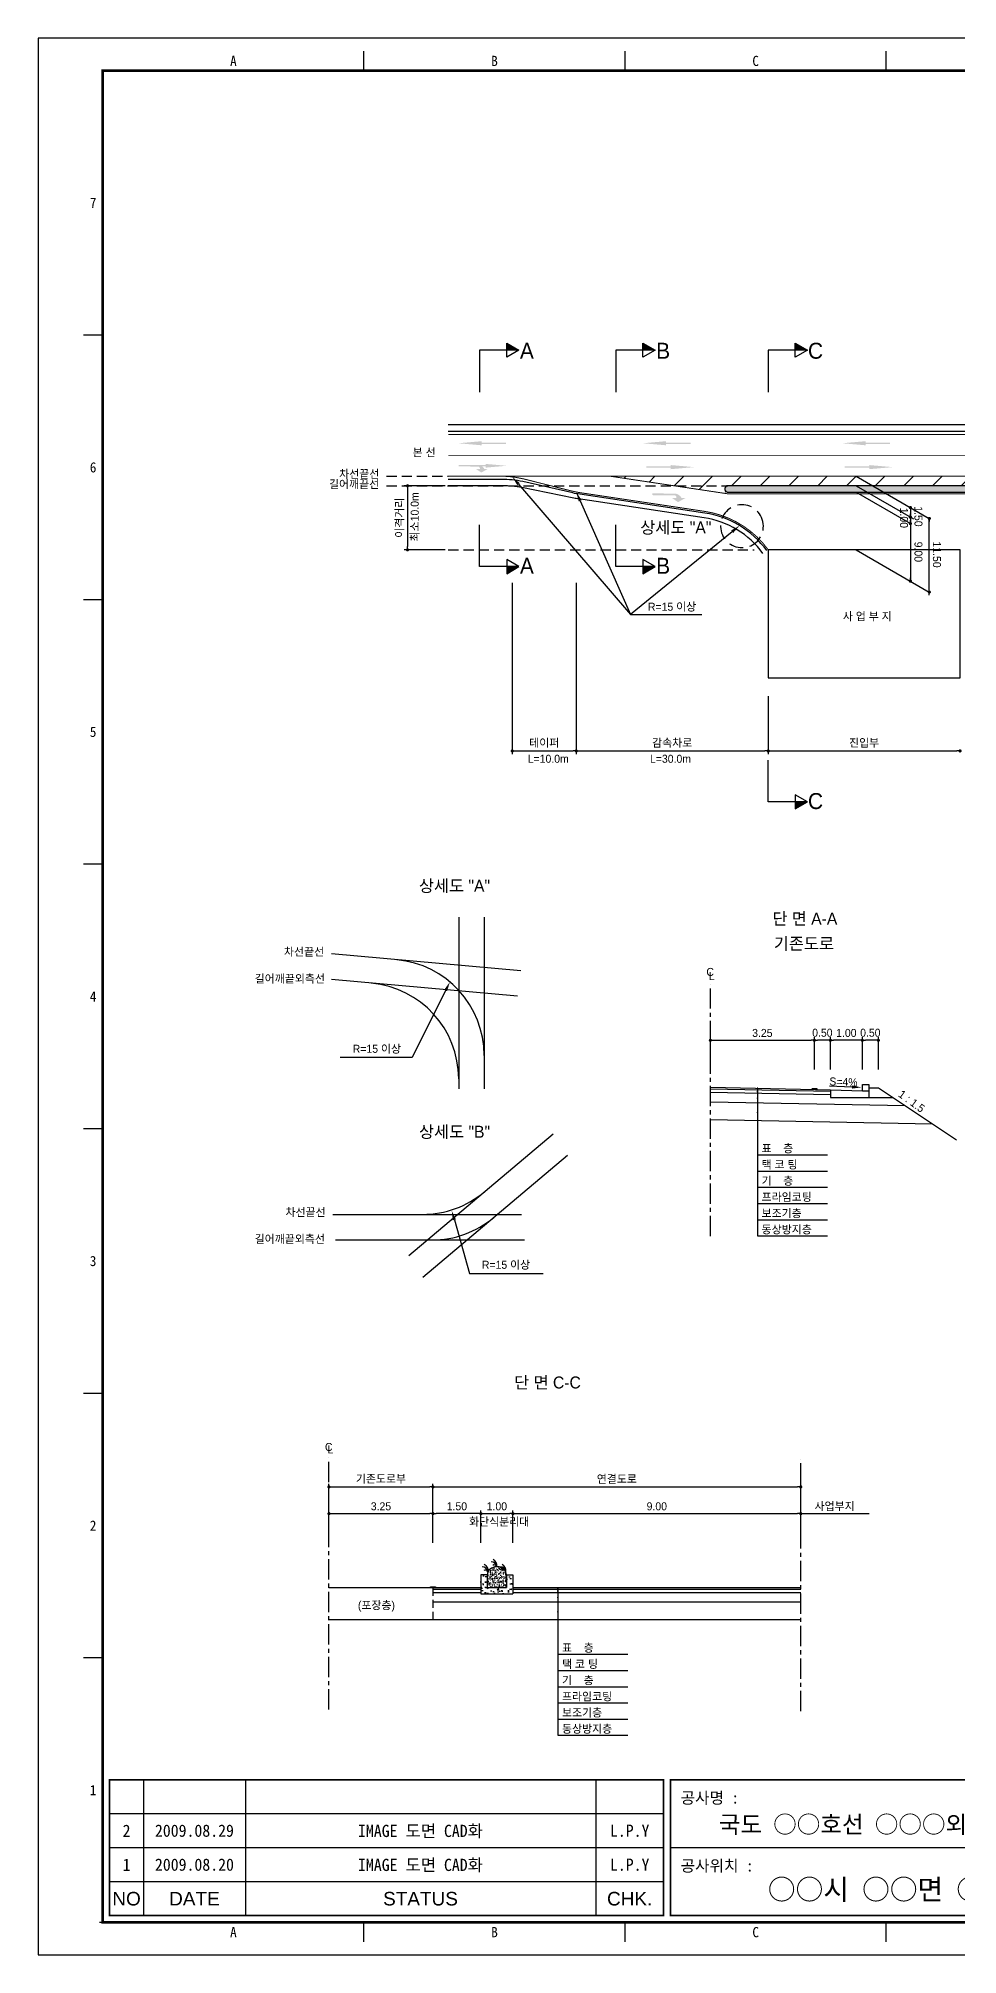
# Model space of a CAD drawing. Header units: millimetres. Extents: x 456 to 880, y -4 to 296.
# Drawn here: x 456.4 to 600.1, y -3.7 to 295.6 of the extents above; entities that cross this region are included whole.
import ezdxf
from ezdxf.enums import TextEntityAlignment as Align

# ---------------------------------------------------------------- set-up
doc = ezdxf.new("R2010")
doc.units = ezdxf.units.MM
doc.linetypes.add('CENTER', pattern=[50.8, 31.75, -6.35, 6.35, -6.35])
doc.linetypes.add('HIDDEN', pattern=[9.525, 6.35, -3.175])
for name, color, linetype in [('CC-GSTR-0004', 4, 'Continuous'), ('CM-LANE-0030', 30, 'Continuous'), ('CZ-DIMT-0002', 7, 'Continuous'), ('CZ-EXST-0002', 1, 'Continuous'), ('CZ-LIN1-0007', 7, 'Continuous'), ('CZ-LIN2-0003', 3, 'Continuous'), ('CZ-LINE-0001', 7, 'Continuous'), ('CZ-TEXT-BOX0', 7, 'Continuous'), ('TITLE', 7, 'Continuous')]:
    doc.layers.add(name, color=color, linetype=linetype)
doc.styles.add('견고딕', font='arial.ttf')
doc.styles.add('돋움', font='')
doc.styles.add('돋음체', font='')
doc.styles.get('돋움').set_extended_font_data('Dotum')
doc.styles.get('돋음체').set_extended_font_data('DotumChe')

# ---------------------------------------------------------------- blocks, each defined once
blk = doc.blocks.new('_Dot')
at = {"color": 0, "linetype": 'ByBlock', "lineweight": -2}
blk.add_line((-0.5, 0), (-1, 0), dxfattribs=at)
at = {"color": 0, "linetype": 'ByBlock', "const_width": 0.5}
blk.add_lwpolyline([(-0.25, 0, 1), (0.25, 0, 1)], format="xyb", close=True, dxfattribs=at)

msp = doc.modelspace()

# ---------------------------------------------------------------- hatches: boundary and pattern name
at = {"layer": 'CM-LANE-0030'}
h = msp.add_hatch(dxfattribs=at)
h.set_pattern_fill('ANSI31', color=256, style=0)
h.set_pattern_definition([(45, (-1527.9705, -3.589), (-2.245064, 2.245064), [])])
h.paths.add_polyline_path([(764.54, 227.23), (545.72, 227.23), (561.08, 224.93, -0.015132), (562.16, 224.73), (564.11, 224.73, 0.001024), (564.03, 224.76, -0.857281), (564.18, 225.73), (721.17, 225.73, -0.966023), (721.2, 224.73), (721.18, 224.73), (728.42, 224.73)])
at = {"layer": 'CZ-EXST-0002'}
h = msp.add_hatch(dxfattribs=at)
h.set_pattern_fill('AR-CONC', color=256, scale=0.01, style=0)
h.set_pattern_definition([(50, (-582.548, 3536.4477), (1.8218467, -0.15939086), [0.1905, -2.0955]), (355, (-582.548, 3536.4477), (-0.3524283, 1.9105664), [0.1524, -1.6764]), (100.451, (-582.3961, 3536.4345), (1.469425, 1.7511669), [0.1619, -1.7809]), (46.1842, (-582.548, 3536.9557), (2.7107904, -0.4204233), [0.28575, -3.14325]), (96.6356, (-582.322, 3536.9207), (2.3740423, 2.4742556), [0.24285, -2.67135]), (351.184, (-582.548, 3536.9557), (2.374046, 2.4742512), [0.2286, -2.5146]), (21, (-582.294, 3536.8287), (1.5161488, -1.0226552), [0.1905, -2.0955]), (326, (-582.294, 3536.8287), (0.6180203, 1.8418797), [0.1524, -1.6764]), (71.4514, (-582.1676, 3536.7435), (2.1341649, 0.8192286), [0.1619, -1.7809]), (37.5, (-582.54796, 3536.44773), (0.03088603, 0.84555039), [0, -1.65608, 0, -1.7018, 0, -1.68275]), (7.5, (-582.548, 3536.4477), (0.66819663, 1.00180575), [0, -0.97028, 0, -1.61798, 0, -0.64135]), (327.5, (-583.1144, 3536.44773), (1.35590595, -0.05728744), [0, -0.635, 0, -1.9812, 0, -2.6289]), (317.5, (-583.3684, 3536.4477), (1.4812918, 0.2542649), [0, -0.8255, 0, -1.31572, 0, -1.8669])])
h.paths.add_polyline_path([(530.57, 52.6), (530.57, 55.6), (529.57, 55.6), (529.57, 53.6), (526.57, 53.6), (526.57, 55.6), (525.57, 55.6), (525.57, 52.6)])
h = msp.add_hatch(dxfattribs=at)
h.set_pattern_fill('AR-SAND', color=256, scale=0.01, style=0)
h.set_pattern_definition([(37.5, (-582.54796, 3536.44773), (-0.016000313, 0.489413237), [0, -0.38608, 0, -0.4318, 0, -0.41275]), (7.5, (-582.54796, 3536.44773), (0.44952328, 0.7168251), [0, -0.20828, 0, -0.34798, 0, -0.13335]), (327.5, (-582.86038, 3536.44773), (0.79099237, 0.001437185), [0, -0.127, 0, -0.4572, 0, -0.5969]), (317.5, (-582.8604, 3536.44773), (0.76355645, 0.22292932), [0, -0.0635, 0, -0.29972, 0, -0.3429])])
edge = h.paths.add_edge_path()
edge.add_ellipse((528.07, 55.6), major_axis=(-1.5, 0), ratio=0.829212, start_angle=180, end_angle=360)
edge.add_line((526.57, 55.6), (526.57, 53.6))
edge.add_line((526.57, 53.6), (529.57, 53.6))
edge.add_line((529.57, 53.6), (529.57, 55.6))
at = {"layer": 'CZ-LIN1-0007'}
for points in [[(525.69, 232.69), (525.69, 232.48), (529.51, 232.48), (529.51, 232.27), (525.69, 232.27), (525.69, 232.05), (522.04, 232.37)], [(554.53, 232.69), (554.53, 232.48), (558.35, 232.48), (558.35, 232.27), (554.53, 232.27), (554.53, 232.05), (550.88, 232.37)], [(585.71, 232.69), (585.71, 232.48), (589.53, 232.48), (589.53, 232.27), (585.71, 232.27), (585.71, 232.05), (582.06, 232.37)], [(525.2, 228.97, -0.267976), (526.11, 228.36), (526.66, 228.36), (525.63, 227.79), (524.8, 228.36), (525.41, 228.36, 0.504994), (525.13, 228.73), (522.08, 228.75), (522.08, 228.99)], [(526.33, 229.14), (526.33, 228.95), (522.9, 228.95), (522.9, 228.76), (526.33, 228.76), (526.33, 228.56), (529.6, 228.85)], [(555.26, 228.96), (555.26, 228.75), (551.44, 228.75), (551.44, 228.54), (555.26, 228.54), (555.26, 228.32), (558.91, 228.64)], [(586.28, 228.96), (586.28, 228.75), (582.46, 228.75), (582.46, 228.54), (586.28, 228.54), (586.28, 228.32), (589.93, 228.64)], [(555.9, 224.51, -0.267976), (556.93, 223.82), (557.56, 223.82), (556.39, 223.17), (555.44, 223.82), (556.13, 223.82, 0.504994), (555.83, 224.24), (552.36, 224.26), (552.36, 224.53)], [(578.07, 131.42), (578.07, 131.55), (577.32, 131.56), (577.32, 131.44)], [(518.45, 53.6), (518.45, 53.73), (517.7, 53.73), (517.7, 53.6)]]:
    msp.add_hatch(color=256, dxfattribs=at).paths.add_polyline_path(points)
at = {"layer": 'CZ-LIN2-0003'}
h = msp.add_hatch(dxfattribs=at)
h.set_pattern_fill('CROSS', color=256, scale=0.075, style=0)
h.set_pattern_definition([(0, (-1527.9705, -3.5891), (0.47625, 0.47625), [0.238125, -0.714375]), (90, (-1527.85145, -3.70817), (-0.47625, 0.47625), [0.238125, -0.714375])])
h.paths.add_polyline_path([(721.17, 225.73), (564.18, 225.73, 0.857281), (564.03, 224.76, -0.001024), (564.11, 224.73), (721.17, 224.73, 1)])
at = {"layer": 'CZ-LINE-0001'}
for points in [[(529.6, 248), (529.6, 246.9), (531.51, 246.9)], [(550.9, 248), (550.9, 246.9), (552.8, 246.9)], [(574.72, 248), (574.72, 246.9), (576.62, 246.9)], [(531.51, 213.09), (529.6, 213.09), (529.6, 211.99)], [(552.8, 213.09), (550.9, 213.09), (550.9, 211.99)], [(576.62, 176.34), (574.72, 176.34), (574.72, 175.24)]]:
    msp.add_hatch(color=256, dxfattribs=at).paths.add_polyline_path(points)

# ---------------------------------------------------------------- linework, layer by layer
at = {"color": 0, "linetype": 'ByBlock', "lineweight": -2}
for p, q in [((592.71, 222.08), (592.71, 221.83)), ((592.71, 221.08), (592.71, 221.33)), ((592.71, 220.58), (592.71, 220.33)), ((592.71, 220.08), (592.71, 220.33)), ((595.67, 220.37), (595.67, 220.12)), ((592.71, 211.08), (592.71, 211.33)), ((595.67, 209.37), (595.67, 209.62)), ((575.82, 65.15), (576.07, 65.15))]:
    msp.add_line(p, q, dxfattribs=at)
at = {"color": 0, "linetype": 'ByBlock', "const_width": 0.25}
for points in [[(592.71, 222.2, 1), (592.71, 222.45, 1)], [(592.71, 220.95, 1), (592.71, 220.7, 1)], [(592.71, 220.7, 1), (592.71, 220.95, 1)], [(592.71, 219.95, 1), (592.71, 219.7, 1)], [(595.67, 220.5, 1), (595.67, 220.75, 1)], [(592.71, 210.95, 1), (592.71, 210.7, 1)], [(595.67, 209.25, 1), (595.67, 209, 1)], [(575.7, 65.15, 1), (575.45, 65.15, 1)]]:
    msp.add_lwpolyline(points, format="xyb", close=True, dxfattribs=at)
at = {"layer": 'CC-GSTR-0004'}
for p, q in [((585.2, 132.18), (586.2, 132.18)), ((585.2, 131.18), (585.2, 132.18)), ((586.2, 132.18), (586.2, 130.18)), ((580.2, 131.38), (585.2, 131.18)), ((580.2, 131.38), (580.2, 130.18)), ((580.2, 130.18), (586.2, 130.18)), ((585.2, 131.18), (586.2, 131.18))]:
    msp.add_line(p, q, dxfattribs=at)
for points in [[(805.48, 235.23), (520.48, 235.23)], [(805.48, 234.23), (520.48, 234.23)]]:
    msp.add_lwpolyline(points, dxfattribs=at)
for points in [[(570.28, 215.59, 0.200301), (560.56, 221.47), (541.02, 224.4), (541.02, 224.4, -0.018175), (539.95, 224.6), (539.95, 224.6), (532.11, 226.37), (532.11, 226.37, 0.055452), (528.81, 226.73), (528.81, 226.73), (520.48, 226.73)], [(569.67, 215.14, 0.200301), (560.45, 220.73), (540.85, 223.67, -0.012396), (540.12, 223.8), (531.95, 225.44, 0.049659), (528.99, 225.73), (520.48, 225.73)]]:
    msp.add_lwpolyline(points, format="xyb", dxfattribs=at)
at = {"layer": 'CM-LANE-0030', "const_width": 0.15}
msp.add_lwpolyline([(805.48, 230.48), (520.48, 230.48)], dxfattribs=at)
msp.add_lwpolyline([(721.18, 224.48), (564.11, 224.48, -0.06063), (564.11, 224.48), (545.72, 227.23), (764.54, 227.23)], format="xyb", close=True, dxfattribs=at)
at = {"layer": 'CZ-EXST-0002'}
for p, q in [((522.1, 158.32), (522.1, 131.54)), ((526.08, 158.32), (526.08, 131.54)), ((531.79, 149.95), (502.2, 152.58)), ((531.3, 145.98), (502.2, 148.57)), ((514.31, 105.48), (536.86, 124.47)), ((516.51, 102.11), (539.11, 121.14)), ((502.43, 111.9), (531.91, 111.9)), ((502.85, 107.9), (532.39, 107.9)), ((501.82, 53.6), (518.07, 53.6)), ((501.82, 48.6), (518.07, 48.6))]:
    msp.add_line(p, q, dxfattribs=at)
at = {"layer": 'CZ-LIN1-0007'}
for p, q in [((577.32, 131.56), (578.07, 131.55)), ((577.32, 131.44), (578.07, 131.42)), ((578.07, 131.55), (578.07, 131.42)), ((517.7, 53.73), (518.45, 53.73)), ((517.7, 53.6), (517.7, 53.73)), ((518.45, 53.6), (517.7, 53.6)), ((518.45, 53.73), (518.45, 53.6))]:
    msp.add_line(p, q, dxfattribs=at)
at = {"layer": 'CZ-LIN1-0007', "const_width": 0.15}
msp.add_lwpolyline([(805.48, 233.73), (520.48, 233.73)], dxfattribs=at)
msp.add_lwpolyline([(570.48, 215.73, 0.200301), (560.6, 221.72), (541.19, 224.63), (541.19, 224.63, -0.024027), (539.78, 224.91), (539.78, 224.91), (532.27, 226.79), (532.27, 226.79, 0.061321), (528.63, 227.23), (528.63, 227.23), (520.48, 227.23)], format="xyb", dxfattribs=at)
at = {"layer": 'CZ-LIN1-0007', "linetype": 'HIDDEN', "const_width": 0.15}
msp.add_lwpolyline([(528.63, 227.23), (545.72, 227.23)], dxfattribs=at)
at = {"layer": 'CZ-LIN2-0003'}
for p, q in [((561.45, 131.75), (580.2, 131.38)), ((561.45, 131.5), (580.2, 131.13)), ((561.45, 131), (580.2, 130.63)), ((561.45, 129.5), (591.87, 128.9)), ((586.2, 131.68), (587.7, 131.68)), ((586.2, 130.18), (589.95, 130.18)), ((587.7, 131.68), (599.9, 123.54)), ((561.45, 126.75), (596.13, 126.06)), ((525.57, 55.6), (525.57, 52.6)), ((526.57, 55.6), (525.57, 55.6)), ((526.57, 55.6), (526.57, 53.6)), ((529.57, 55.6), (530.57, 55.6)), ((529.57, 55.6), (529.57, 53.6)), ((530.57, 55.6), (530.57, 52.6)), ((518.07, 53.6), (525.57, 53.6)), ((518.07, 53.35), (525.57, 53.35)), ((518.07, 52.85), (525.57, 52.85)), ((518.07, 51.35), (575.57, 51.35)), ((525.57, 52.6), (530.57, 52.6)), ((526.57, 53.6), (529.57, 53.6)), ((530.57, 53.6), (575.57, 53.6)), ((530.57, 53.35), (575.57, 53.35)), ((530.57, 52.85), (575.57, 52.85)), ((518.07, 48.6), (575.57, 48.6))]:
    msp.add_line(p, q, dxfattribs=at)
msp.add_lwpolyline([(721.18, 224.73), (721.2, 224.73, 0.966023), (721.17, 225.73), (564.18, 225.73, 0.857281), (564.03, 224.76, -0.001024), (564.11, 224.73)], format="xyb", close=True, dxfattribs=at)
msp.add_lwpolyline([(600.48, 215.73), (570.48, 215.73), (570.48, 195.73), (600.48, 195.73)], close=True, dxfattribs=at)
for centre, radius, start, end in [((511.08, 136.74), 15, 0, 84.9204), ((507.1, 133.07), 15, 0, 84.9204), ((516.46, 126.9), 15, 270, 310.097), ((517.92, 122.9), 15, 270, 310.097), ((525.7, 56.28), 1, 347.1802, 67.3267), ((527.2, 56.73), 0.88, 7.8639, 92.7752), ((527.66, 56.7), 0.44, 19.771, 124.0366), ((527.09, 57.07), 1, 347.1802, 67.3267), ((528.49, 56.28), 1, 347.1802, 67.3267), ((525.8, 55.94), 0.88, 7.8639, 92.7752), ((526.26, 55.91), 0.44, 19.771, 124.0366), ((528.59, 55.94), 0.88, 7.8639, 92.7752), ((529.05, 55.91), 0.44, 19.771, 124.0366)]:
    msp.add_arc(centre, radius, start, end, dxfattribs=at)
msp.add_ellipse((528.07, 55.6), major_axis=(-1.5, 0), ratio=0.829212, start_param=3.141593, end_param=6.283185, dxfattribs=at)
at = {"layer": 'CZ-LINE-0001'}
for p, q in [((531.51, 246.9), (525.36, 246.9)), ((525.36, 246.9), (525.36, 240.36)), ((529.6, 245.8), (529.6, 248)), ((529.6, 248), (531.51, 246.9)), ((531.51, 246.9), (529.6, 245.8)), ((552.8, 246.9), (546.66, 246.9)), ((546.66, 246.9), (546.66, 240.36)), ((550.9, 245.8), (550.9, 248)), ((550.9, 248), (552.8, 246.9)), ((552.8, 246.9), (550.9, 245.8)), ((576.62, 246.9), (570.48, 246.9)), ((570.48, 246.9), (570.48, 240.36)), ((574.72, 245.8), (574.72, 248)), ((574.72, 248), (576.62, 246.9)), ((576.62, 246.9), (574.72, 245.8)), ((519.98, 225.73), (513.6, 225.73)), ((514.1, 225.23), (514.1, 216.23)), ((584.22, 227.23), (595.67, 220.62)), ((584.22, 225.73), (593.21, 220.54)), ((584.22, 225.73), (593.21, 220.54)), ((584.22, 224.73), (592.71, 219.83)), ((592.71, 221.83), (592.71, 210.83)), ((525.36, 213.09), (525.36, 219.63)), ((546.66, 213.09), (546.66, 219.63)), ((595.67, 208.63), (595.67, 220.62)), ((519.98, 215.73), (513.6, 215.73)), ((584.22, 215.73), (595.67, 209.12)), ((531.51, 213.09), (525.36, 213.09)), ((531.51, 213.09), (529.6, 214.19)), ((529.6, 214.19), (529.6, 211.99)), ((529.6, 211.99), (531.51, 213.09)), ((552.8, 213.09), (546.66, 213.09)), ((552.8, 213.09), (550.9, 214.19)), ((550.9, 214.19), (550.9, 211.99)), ((550.9, 211.99), (552.8, 213.09)), ((530.48, 210.58), (530.48, 183.8)), ((540.48, 210.58), (540.48, 183.8)), ((540.48, 210.58), (540.48, 183.8)), ((548.96, 205.63), (560.09, 205.63)), ((570.48, 192.86), (570.48, 183.8)), ((570.48, 192.86), (570.48, 183.8)), ((530.98, 184.3), (539.98, 184.3)), ((540.98, 184.3), (569.98, 184.3)), ((570.48, 176.34), (570.48, 182.88)), ((570.98, 184.3), (599.98, 184.3)), ((576.62, 176.34), (574.72, 177.43)), ((574.72, 177.43), (574.72, 175.24)), ((576.62, 176.34), (570.48, 176.34)), ((574.72, 175.24), (576.62, 176.34)), ((561.45, 134.55), (561.45, 139.6)), ((561.95, 139.1), (577.2, 139.1)), ((577.7, 134.55), (577.7, 139.6)), ((577.7, 134.55), (577.7, 139.6)), ((579.7, 139.1), (578.2, 139.1)), ((580.2, 134.55), (580.2, 139.6)), ((580.2, 134.55), (580.2, 139.6)), ((584.7, 139.1), (580.7, 139.1)), ((585.2, 134.55), (585.2, 139.6)), ((585.2, 136.99), (585.2, 139.6)), ((587.2, 139.1), (585.7, 139.1)), ((587.7, 134.55), (587.7, 139.6)), ((568.8, 131.62), (568.8, 108.53)), ((568.8, 121.19), (579.74, 121.19)), ((568.8, 118.66), (579.74, 118.66)), ((568.8, 116.13), (579.74, 116.13)), ((568.8, 113.6), (579.74, 113.6)), ((568.8, 111.06), (579.74, 111.06)), ((568.8, 108.53), (579.74, 108.53)), ((501.82, 65.65), (501.82, 69.83)), ((502.32, 69.33), (517.57, 69.33)), ((518.07, 65.65), (518.07, 69.83)), ((518.07, 65.65), (518.07, 69.83)), ((518.57, 69.33), (575.07, 69.33)), ((575.57, 65.65), (575.57, 69.83)), ((501.82, 60.6), (501.82, 65.65)), ((502.32, 65.15), (517.57, 65.15)), ((518.07, 60.6), (518.07, 65.65)), ((518.07, 60.6), (518.07, 65.65)), ((525.07, 65.15), (518.57, 65.15)), ((525.57, 60.6), (525.57, 65.65)), ((525.57, 60.6), (525.57, 65.65)), ((526.07, 65.15), (530.07, 65.15)), ((530.57, 60.6), (530.57, 65.65)), ((530.57, 60.6), (530.57, 65.65)), ((531.07, 65.15), (575.07, 65.15)), ((575.57, 60.6), (575.57, 65.65)), ((575.57, 60.6), (575.57, 65.65)), ((576.07, 65.15), (586.29, 65.15)), ((537.6, 53.6), (537.6, 30.52)), ((537.6, 43.18), (548.54, 43.18)), ((537.6, 40.64), (548.54, 40.64)), ((537.6, 38.11), (548.54, 38.11)), ((537.6, 35.58), (548.54, 35.58)), ((537.6, 33.05), (548.54, 33.05)), ((537.6, 30.52), (548.54, 30.52))]:
    msp.add_line(p, q, dxfattribs=at)
at = {"layer": 'CZ-LINE-0001', "linetype": 'HIDDEN', "ltscale": 0.25}
for p, q in [((510.82, 227.23), (520.48, 227.23)), ((510.82, 225.73), (564.18, 225.73)), ((520.48, 215.73), (568.28, 215.73))]:
    msp.add_line(p, q, dxfattribs=at)
at = {"layer": 'CZ-LINE-0001', "linetype": 'HIDDEN', "ltscale": 0.35}
msp.add_line((569.7, 219.8), (569.7, 219.8), dxfattribs=at)
at = {"layer": 'CZ-LINE-0001', "linetype": 'CENTER', "ltscale": 0.1}
for p, q in [((561.45, 108.48), (561.45, 147.86)), ((501.82, 34.53), (501.82, 73.91)), ((575.57, 34.28), (575.57, 73.66))]:
    msp.add_line(p, q, dxfattribs=at)
at = {"layer": 'CZ-LINE-0001', "linetype": 'HIDDEN', "ltscale": 0.2}
msp.add_line((518.07, 53.6), (518.07, 48.6), dxfattribs=at)
at = {"layer": 'CZ-LINE-0001'}
for points in [[(531.45, 225.98), (548.96, 205.63)], [(541.09, 223.38), (548.96, 205.63)], [(564.85, 218.55), (548.96, 205.63)], [(520.06, 146.88), (514.83, 136.41), (503.59, 136.41)], [(583.57, 131.8), (580.07, 131.94)], [(521.42, 111.04), (523.79, 102.67), (535.28, 102.67)]]:
    msp.add_lwpolyline(points, dxfattribs=at)
at = {"layer": 'CZ-LINE-0001', "linetype": 'HIDDEN', "ltscale": 0.35}
msp.add_arc((566.38, 219.41), 3.35, 6.7667, 6.749, dxfattribs=at)
at = {"layer": 'CZ-LINE-0001', "linetype": 'ByBlock'}
for centre, start, end in [((568.8, 131.56), 0, 180), ((568.8, 131.56), 0, 180), ((568.8, 131.56), 180, 0), ((568.8, 131.56), 180, 0), ((568.8, 131.35), 0, 180), ((568.8, 131.35), 0, 180), ((568.8, 131.35), 180, 0), ((568.8, 131.35), 180, 0), ((568.8, 131.12), 0, 180), ((568.8, 131.12), 0, 180), ((568.8, 131.12), 180, 0), ((568.8, 131.12), 180, 0), ((568.8, 130.87), 0, 180), ((568.8, 130.87), 0, 180), ((568.8, 130.87), 180, 0), ((568.8, 130.87), 180, 0), ((568.8, 130.07), 0, 180), ((568.8, 130.07), 0, 180), ((568.8, 130.07), 180, 0), ((568.8, 130.07), 180, 0), ((568.8, 127.83), 0, 180), ((568.8, 127.83), 0, 180), ((568.8, 127.83), 180, 0), ((568.8, 127.83), 180, 0), ((537.6, 52.85), 0, 180), ((537.6, 52.85), 0, 180), ((537.6, 52.85), 180, 0), ((537.6, 52.85), 180, 0), ((537.6, 52.06), 0, 180), ((537.6, 52.06), 0, 180), ((537.6, 52.06), 180, 0), ((537.6, 52.06), 180, 0), ((537.6, 53.54), 0, 180), ((537.6, 53.54), 0, 180), ((537.6, 53.54), 180, 0), ((537.6, 53.54), 180, 0), ((537.6, 53.34), 0, 180), ((537.6, 53.34), 0, 180), ((537.6, 53.34), 180, 0), ((537.6, 53.34), 180, 0), ((537.6, 53.1), 0, 180), ((537.6, 53.1), 0, 180), ((537.6, 53.1), 180, 0), ((537.6, 53.1), 180, 0), ((537.6, 49.82), 0, 180), ((537.6, 49.82), 0, 180), ((537.6, 49.82), 180, 0), ((537.6, 49.82), 180, 0)]:
    msp.add_arc(centre, 0.0625, start, end, dxfattribs=at)
at = {"layer": 'CZ-LINE-0001'}
for points in [[(531.26, 225.82), (530.47, 227.12), (531.63, 226.15)], [(540.86, 223.28), (540.48, 224.75), (541.32, 223.48)], [(564.69, 218.75), (566.01, 219.5), (565.01, 218.36)], [(519.83, 146.99), (520.73, 148.22), (520.28, 146.77)], [(583.58, 132.05), (585.07, 131.74), (583.56, 131.55)], [(521.18, 110.97), (521.01, 112.48), (521.66, 111.11)]]:
    msp.add_solid(points, dxfattribs=at)
at = {"layer": 'TITLE', "color": 7, "linetype": 'Continuous'}
for p, q in [((507.29, 290.59), (507.29, 293.61)), ((548.11, 290.59), (548.11, 293.61)), ((588.94, 290.59), (588.94, 293.61)), ((466.46, 249.26), (463.44, 249.26)), ((466.46, 207.93), (463.44, 207.93)), ((466.46, 166.6), (463.44, 166.6)), ((466.46, 125.27), (463.44, 125.27)), ((466.46, 83.94), (463.44, 83.94)), ((466.46, 42.61), (463.44, 42.61)), ((507.29, -1.74), (507.29, 1.29)), ((548.11, -1.74), (548.11, 1.29)), ((588.94, -1.74), (588.94, 1.29))]:
    msp.add_line(p, q, dxfattribs=at)
at = {"layer": 'TITLE', "ltscale": 150}
for p, q in [((472.83, 23.57), (472.83, 2.35)), ((488.75, 23.57), (488.75, 2.35)), ((543.52, 23.57), (543.52, 2.35)), ((554.13, 18.26), (467.52, 18.26)), ((554.13, 12.96), (467.52, 12.96)), ((641.81, 12.96), (555.2, 12.96)), ((554.13, 7.65), (467.52, 7.65))]:
    msp.add_line(p, q, dxfattribs=at)
at = {"layer": 'TITLE'}
msp.add_line((874.82, 1.29), (465.96, 1.29), dxfattribs=at)
msp.add_lwpolyline([(456.38, -3.75), (879.74, -3.75), (879.74, 295.63), (456.38, 295.63)], close=True, dxfattribs=at)
at = {"layer": 'TITLE', "linetype": 'Continuous', "const_width": 0.403}
msp.add_lwpolyline([(466.46, 1.29), (466.46, 290.59), (874.71, 290.59), (874.71, 1.29)], close=True, dxfattribs=at)
at = {"layer": 'TITLE', "ltscale": 150, "const_width": 0.265}
for points in [[(467.52, 23.57), (554.13, 23.57), (554.13, 2.35), (467.52, 2.35)], [(555.2, 23.57), (641.81, 23.57), (641.81, 2.35), (555.2, 2.35)]]:
    msp.add_lwpolyline(points, close=True, dxfattribs=at)

# ---------------------------------------------------------------- block references
at = {"layer": 'CZ-LINE-0001', "xscale": 0.5, "yscale": 0.5, "zscale": 0.5}
for p, rotation in [((514.1, 225.73), 90), ((514.1, 215.73), 270), ((530.48, 184.3), 180), ((540.48, 184.3), 180), ((570.48, 184.3), 180), ((561.45, 139.1), 180), ((577.7, 139.1), 180), ((580.2, 139.1), 180), ((585.2, 139.1), 180), ((501.82, 69.33), 180), ((518.07, 69.33), 180), ((501.82, 65.15), 180), ((518.07, 65.15), 180), ((525.57, 65.15), 180), ((530.57, 65.15), 180)]:
    msp.add_blockref('_Dot', p, dxfattribs=dict(at, rotation=rotation))
for p in [(540.48, 184.3), (570.48, 184.3), (600.48, 184.3), (577.7, 139.1), (580.2, 139.1), (585.2, 139.1), (587.7, 139.1), (518.07, 69.33), (575.57, 69.33), (518.07, 65.15), (525.57, 65.15), (530.57, 65.15), (575.57, 65.15)]:
    msp.add_blockref('_Dot', p, dxfattribs=at)

# ---------------------------------------------------------------- texts
at = {"layer": 'CZ-DIMT-0002', "style": '돋움'}
for s, height, p in [('A', 2.5, (532.76, 246.82)), ('B', 2.5, (554.06, 246.82)), ('C', 2.5, (577.88, 246.82)), ('본 선', 1.25, (516.7, 230.93)), ('차선끝선', 1.25, (506.55, 227.57)), ('길어깨끝선', 1.25, (505.75, 225.97)), ('상세도 "A"', 1.875, (556.04, 219.21)), ('A', 2.5, (532.76, 213.22)), ('B', 2.5, (554.06, 213.22)), ('R=15 이상', 1.25, (555.46, 206.83)), ('사 업 부 지', 1.25, (585.97, 205.32)), ('L=10.0m', 1.25, (536.1, 183.08)), ('L=30.0m', 1.25, (555.21, 183.08)), ('C', 2.5, (577.88, 176.47)), ('차선끝선', 1.25, (497.93, 152.92)), ('C', 1.25, (561.41, 149.78)), ('L', 1.25, (561.67, 149.12)), ('길어깨끝외측선', 1.25, (495.7, 148.72)), ('R=15 이상', 1.25, (509.31, 137.77)), ('차선끝선', 1.25, (498.16, 112.24)), ('길어깨끝외측선', 1.25, (495.7, 108.05)), ('R=15 이상', 1.25, (529.5, 104.03)), ('C', 1.25, (501.78, 75.57)), ('L', 1.25, (502.04, 75.18))]:
    msp.add_text(s, height=height, dxfattribs=at).set_placement(p, align=Align.MIDDLE_CENTER)
msp.add_text('최소10.0m', height=1.25, rotation=90, dxfattribs=at).set_placement((515.85, 217.03))
for s, rotation, p in [('S=4%', 357.7094, (582.25, 132.6)), ('1 : 1.5', 323.8881, (592.91, 129.57))]:
    msp.add_text(s, height=1.25, rotation=rotation, dxfattribs=at).set_placement(p, align=Align.MIDDLE_CENTER)
for s, p in [('표    층', (569.45, 121.58)), ('택 코 팅', (569.45, 119.05)), ('기    층', (569.45, 116.52)), ('프라임코팅', (569.45, 113.99)), ('보조기층', (569.45, 111.45)), ('동상방지층', (569.45, 108.92)), ('사업부지', (577.73, 65.68)), ('화단식분리대', (523.72, 63.27)), ('(포장층)', (506.34, 50.22)), ('표    층', (538.25, 43.57)), ('택 코 팅', (538.25, 41.03)), ('기    층', (538.25, 38.5)), ('프라임코팅', (538.25, 35.97)), ('보조기층', (538.25, 33.44)), ('동상방지층', (538.25, 30.91))]:
    msp.add_text(s, height=1.25, dxfattribs=at).set_placement(p)
at = {"layer": 'CZ-DIMT-0002', "char_height": 1.25, "attachment_point": 5, "rotation": 270, "style": '돋움'}
for s, insert in [('1.00', (591.7, 220.72)), ('1.50', (593.96, 220.94)), ('9.00', (593.96, 215.4)), ('11.50', (596.85, 214.98))]:
    msp.add_mtext(s, dxfattribs=dict(at, insert=insert))
at = {"layer": 'CZ-LINE-0001', "insert": (512.91, 220.73), "char_height": 1.25, "attachment_point": 5, "rotation": 90, "style": '돋움'}
msp.add_mtext('\\A1;이격거리', dxfattribs=at)
at = {"layer": 'CZ-LINE-0001', "char_height": 1.25, "attachment_point": 5, "style": '돋움'}
for s, insert in [('\\A1;테이퍼', (535.48, 185.5)), ('\\A1;감속차로', (555.48, 185.5)), ('\\A1;진입부', (585.48, 185.5)), ('\\A1;3.25', (569.57, 140.24)), ('\\A1;0.50', (578.95, 140.27)), ('\\A1;1.00', (582.7, 140.24)), ('\\A1;0.50', (586.45, 140.27)), ('\\A1;기존도로부', (509.95, 70.52)), ('\\A1;연결도로', (546.82, 70.51)), ('\\A1;3.25', (509.95, 66.29)), ('\\A1;1.50', (521.82, 66.29)), ('\\A1;1.00', (528.07, 66.29)), ('\\A1;9.00', (553.07, 66.29))]:
    msp.add_mtext(s, dxfattribs=dict(at, insert=insert))
at = {"layer": 'CZ-TEXT-BOX0', "style": '돋움'}
for s, p in [('상세도 "A"', (521.44, 163.23)), ('단 면 A-A', (576.21, 158.1)), ('기존도로', (576.07, 154.21)), ('상세도 "B"', (521.45, 124.81)), ('단 면 C-C', (535.98, 85.64))]:
    msp.add_text(s, height=1.875, dxfattribs=at).set_placement(p, align=Align.MIDDLE_CENTER)
at = {"layer": 'TITLE', "color": 3, "linetype": 'Continuous', "style": '돋음체'}
for s, p in [('A', (486.88, 292.1)), ('B', (527.7, 292.1)), ('C', (568.52, 292.1)), ('7', (464.95, 269.93)), ('6', (464.95, 228.6)), ('5', (464.95, 187.27)), ('4', (464.95, 145.94)), ('3', (464.95, 104.61)), ('2', (464.95, 63.28)), ('1', (464.95, 21.96)), ('A', (486.88, -0.23)), ('B', (527.7, -0.23)), ('C', (568.52, -0.23))]:
    msp.add_text(s, height=1.59, dxfattribs=at).set_placement(p, align=Align.MIDDLE)
at = {"layer": 'TITLE', "style": '돋음체'}
for s, p in [('공사명 : ', (556.79, 19.85)), ('공사위치 :', (556.79, 9.24))]:
    msp.add_text(s, height=1.804, dxfattribs=at).set_placement(p)
at = {"layer": 'TITLE', "color": 7, "linetype": 'Continuous', "style": '돋음체'}
for s, height, p in [('국도 ○○호선 ○○○외 ○인 도로점용시설공사', 2.7, (601, 16.64)), ('○○시 ○○면 ○○리○○-○번지', 3.1832, (603.03, 6.48))]:
    msp.add_text(s, height=height, dxfattribs=at).set_placement(p, align=Align.MIDDLE)
at = {"layer": 'TITLE', "color": 1, "linetype": 'Continuous', "style": '돋음체'}
msp.add_text('2', height=1.91, dxfattribs=at).set_placement((470.18, 15.61), align=Align.MIDDLE)
at = {"layer": 'TITLE', "linetype": 'Continuous'}
for s, height, style, p in [('2009.08.29', 1.91, '돋음체', (480.79, 15.61)), ('L.P.Y', 1.91, '돋음체', (548.83, 15.61)), ('1', 1.91, '돋음체', (470.18, 10.3)), ('2009.08.20', 1.91, '돋음체', (480.79, 10.3)), ('L.P.Y', 1.91, '돋음체', (548.83, 10.3)), ('NO', 2.122, '견고딕', (470.18, 5)), ('DATE', 2.122, '견고딕', (480.79, 5)), ('STATUS', 2.122, '견고딕', (516.13, 5)), ('CHK.', 2.122, '견고딕', (548.83, 5))]:
    msp.add_text(s, height=height, dxfattribs=dict(at, style=style)).set_placement(p, align=Align.MIDDLE)
at = {"layer": 'TITLE', "style": '돋음체'}
for p in [(516.13, 15.61), (516.13, 10.3)]:
    msp.add_text('IMAGE 도면 CAD화', height=1.9099, dxfattribs=at).set_placement(p, align=Align.MIDDLE)

doc.saveas('drawing.dxf')
